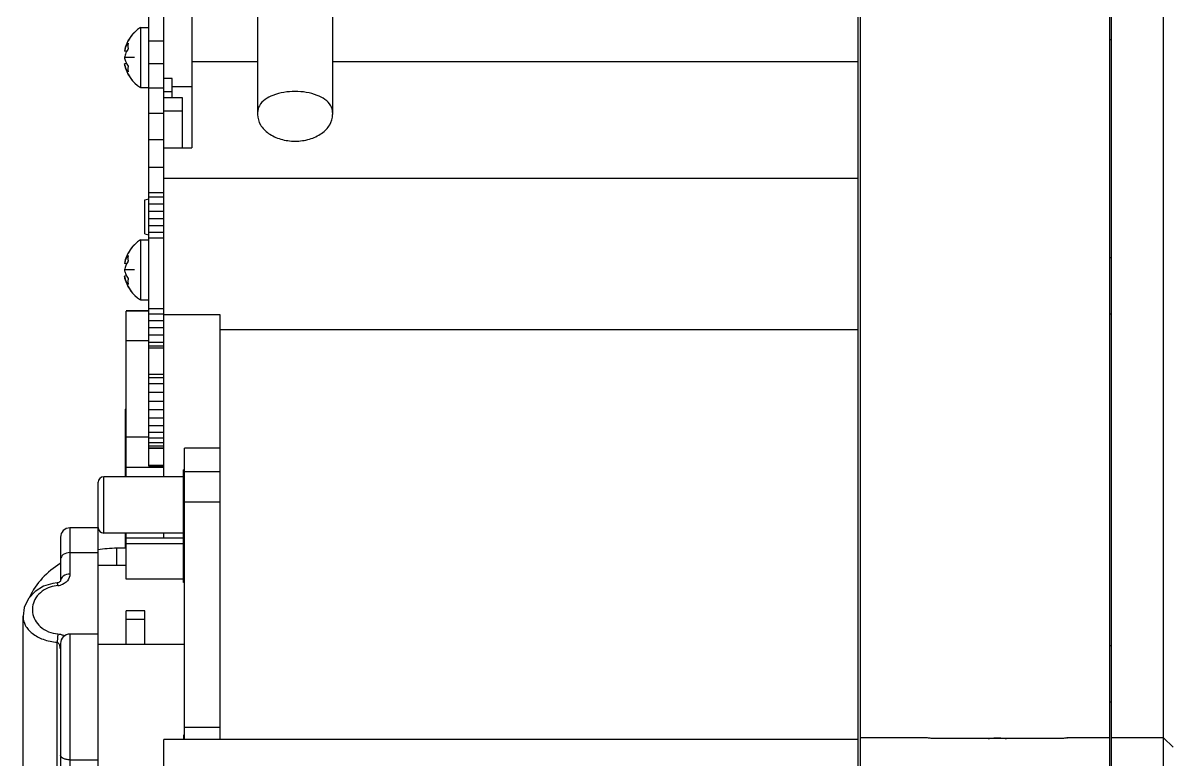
# Model space of a CAD drawing. Header units: millimetres. Extents: x 0 to 841, y 0 to 594.
# Drawn here: x 696.28 to 726.92, y 320.98 to 340.61 of the extents above; entities that cross this region are included whole.
import ezdxf

# ---------------------------------------------------------------- set-up
doc = ezdxf.new("R2010")
doc.units = ezdxf.units.MM
doc.header["$LTSCALE"] = 46.255
doc.layers.get('0').update_dxf_attribs({"linetype": 'CONTINUOUS'})
doc.layers.add('AXIS', color=7, linetype='CONTINUOUS')
doc.layers.add('COSMETIC', color=7, linetype='CONTINUOUS')

msp = doc.modelspace()

# ---------------------------------------------------------------- linework, layer by layer
at = {"color": 7, "linetype": 'CONTINUOUS'}
for p, q in [((718.533, 294.514), (718.533, 344.201)), ((726.674, 290.074), (726.674, 344.201)), ((700.783, 341.647), (700.783, 337.29)), ((702.533, 340.912), (702.533, 338.174)), ((704.533, 340.912), (704.533, 338.174)), ((699.418, 338.894), (699.418, 340.494)), ((699.418, 340.494), (699.634, 340.494)), ((725.243, 340.174), (725.274, 340.174)), ((699.042, 339.854), (698.986, 339.862)), ((699.042, 339.535), (698.986, 339.527)), ((700.783, 339.588), (702.533, 339.588)), ((704.533, 339.588), (718.533, 339.588)), ((699.418, 338.894), (699.634, 338.894)), ((700.783, 338.918), (700.258, 338.918)), ((700.033, 328.53), (700.033, 337.29)), ((700.033, 337.29), (700.783, 337.29)), ((700.033, 336.483), (718.533, 336.483)), ((699.533, 335.905), (699.634, 335.932)), ((699.533, 334.999), (699.533, 335.905)), ((699.634, 336.091), (699.634, 336.09)), ((700.033, 336.091), (699.634, 336.091)), ((700.033, 336.09), (699.634, 336.09)), ((699.533, 334.999), (699.634, 334.971)), ((699.418, 333.238), (699.418, 334.838)), ((699.418, 334.838), (699.634, 334.838)), ((725.243, 334.368), (725.274, 334.368)), ((699.042, 334.197), (698.986, 334.205)), ((699.042, 333.878), (698.986, 333.87)), ((699.418, 333.238), (699.634, 333.238)), ((699.033, 328.53), (699.033, 332.94)), ((699.634, 332.94), (699.033, 332.94)), ((700.033, 333.003), (699.634, 333.003)), ((701.533, 332.844), (700.033, 332.844)), ((701.533, 321.531), (701.533, 332.844)), ((725.243, 332.868), (725.274, 332.868)), ((699.033, 332.155), (699.634, 332.155)), ((701.533, 332.45), (718.533, 332.45)), ((700.033, 332.008), (699.634, 332.008)), ((699.634, 331.161), (699.634, 331.16)), ((700.033, 331.161), (699.634, 331.161)), ((700.033, 331.16), (699.634, 331.16)), ((699.013, 330.326), (699.033, 330.346)), ((699.013, 328.53), (699.013, 330.326)), ((699.033, 329.592), (699.634, 329.592)), ((698.433, 327.03), (698.433, 328.53)), ((700.555, 328.53), (698.433, 328.53)), ((700.033, 328.779), (699.033, 328.779)), ((700.555, 325.714), (700.555, 328.714)), ((700.583, 328.714), (700.555, 328.714)), ((698.283, 327.18), (698.283, 328.38)), ((697.533, 327.166), (697.533, 325.933)), ((698.283, 327.166), (697.533, 327.166)), ((698.283, 316.65), (698.283, 327.166)), ((700.555, 327.03), (698.433, 327.03)), ((699.013, 326.623), (699.013, 327.03)), ((699.033, 325.8), (699.033, 327.03)), ((700.033, 326.901), (700.033, 327.03)), ((697.283, 326.916), (697.283, 325.756)), ((699.033, 326.901), (700.555, 326.901)), ((699.033, 326.754), (700.555, 326.754)), ((697.533, 326.507), (698.283, 326.507)), ((698.783, 326.166), (698.783, 326.623)), ((699.033, 326.623), (698.783, 326.623)), ((699.033, 326.166), (698.283, 326.166)), ((700.555, 325.8), (699.033, 325.8)), ((697.195, 325.705), (697.08, 325.689)), ((697.208, 325.706), (697.195, 325.705)), ((700.583, 325.714), (700.555, 325.714)), ((696.283, 311.834), (696.283, 324.811)), ((696.283, 324.811), (696.283, 324.81)), ((699.033, 324.063), (699.033, 324.959)), ((699.533, 324.959), (699.033, 324.959)), ((699.533, 324.063), (699.533, 324.959)), ((699.033, 324.739), (699.533, 324.739)), ((697.533, 324.338), (697.533, 320.457)), ((698.283, 324.338), (697.533, 324.338)), ((697.192, 320.258), (697.192, 324.123)), ((697.283, 324.088), (697.283, 320.312)), ((700.583, 324.063), (698.283, 324.063)), ((725.243, 324.035), (725.274, 324.035)), ((725.243, 322.535), (725.274, 322.535)), ((700.033, 318.951), (700.033, 321.531)), ((718.533, 321.531), (700.033, 321.531)), ((700.555, 321.643), (700.555, 321.531)), ((700.583, 321.643), (700.555, 321.643)), ((726.924, 321.324), (726.674, 321.574)), ((697.533, 320.991), (698.283, 320.991))]:
    msp.add_line(p, q, dxfattribs=at)
at = {"color": 6, "linetype": 'CONTINUOUS'}
for p, q in [((699.634, 336.091), (699.634, 342.255)), ((700.033, 337.29), (700.033, 341.579)), ((700.033, 340.131), (699.634, 340.131)), ((700.033, 339.524), (699.634, 339.524)), ((700.258, 339.139), (700.033, 339.139)), ((700.258, 338.617), (700.258, 339.139)), ((700.033, 338.882), (699.634, 338.882)), ((700.258, 338.784), (700.033, 338.784)), ((700.533, 338.617), (700.033, 338.617)), ((700.533, 337.29), (700.533, 338.617)), ((700.033, 338.206), (699.634, 338.206)), ((700.533, 338.263), (700.033, 338.263)), ((700.033, 337.5), (699.634, 337.5)), ((700.033, 336.765), (699.634, 336.765)), ((699.634, 331.161), (699.634, 336.09)), ((700.033, 335.978), (699.634, 335.978)), ((700.033, 335.789), (699.634, 335.789)), ((700.033, 335.593), (699.634, 335.593)), ((700.033, 335.397), (699.634, 335.397)), ((700.033, 335.209), (699.634, 335.209)), ((700.033, 335.035), (699.634, 335.035)), ((700.033, 334.883), (699.634, 334.883)), ((700.033, 332.855), (699.634, 332.855)), ((700.033, 332.681), (699.634, 332.681)), ((700.033, 332.492), (699.634, 332.492)), ((700.033, 332.296), (699.634, 332.296)), ((700.033, 332.1), (699.634, 332.1)), ((700.033, 331.954), (699.634, 331.954)), ((700.033, 331.255), (699.634, 331.255)), ((699.634, 328.809), (699.634, 331.16)), ((700.033, 331.007), (699.634, 331.007)), ((700.033, 330.772), (699.634, 330.772)), ((700.033, 330.537), (699.634, 330.537)), ((700.033, 330.307), (699.634, 330.307)), ((700.033, 330.089), (699.634, 330.089)), ((700.033, 329.888), (699.634, 329.888)), ((700.033, 329.708), (699.634, 329.708)), ((700.033, 329.555), (699.634, 329.555)), ((700.033, 329.431), (699.634, 329.431)), ((700.033, 329.341), (699.634, 329.341)), ((700.033, 329.286), (699.634, 329.286)), ((700.033, 329.278), (699.634, 329.278)), ((700.033, 328.824), (699.634, 328.824)), ((700.033, 328.809), (699.634, 328.809))]:
    msp.add_line(p, q, dxfattribs=at)
at = {"color": 7, "linetype": 'CONTINUOUS'}
for points in [[(697.283, 325.756), (697.282, 325.755), (697.282, 325.751), (697.279, 325.746), (697.272, 325.737), (697.259, 325.726), (697.238, 325.715), (697.208, 325.706)], [(697.08, 325.689), (696.833, 325.612), (696.61, 325.476), (696.432, 325.283), (696.317, 325.044), (696.283, 324.811)]]:
    msp.add_lwpolyline(points, dxfattribs=at)
for centre, radius, start, end in [((699.91, 339.694), 0.94, 121.6366, 169.7188), ((699.449, 339.778), 0.47, 161.8813, 169.6995), ((699.562, 340.004), 0.483, 176.4111, 178.052), ((699.574, 340.004), 0.495, 178.0534, 180.0043), ((699.589, 340.004), 0.51, 180.0048, 181.9192), ((699.602, 340.004), 0.524, 181.9178, 183.4735), ((699.539, 340.006), 0.46, 170.8607, 176.4531), ((699.628, 340.006), 0.549, 183.488, 188.4606), ((699.91, 339.694), 0.94, 190.2812, 238.3634), ((699.602, 339.385), 0.523, 176.5255, 178.082), ((699.581, 339.385), 0.503, 178.0676, 181.9324), ((699.562, 339.385), 0.483, 181.9483, 183.59), ((699.636, 339.382), 0.557, 171.5751, 176.4765), ((699.544, 339.383), 0.465, 183.5777, 189.1083), ((699.91, 334.038), 0.94, 121.6366, 169.7188), ((699.562, 334.347), 0.483, 176.4111, 178.052), ((699.574, 334.347), 0.495, 178.0534, 180.0043), ((699.589, 334.347), 0.51, 180.0048, 181.9192), ((699.602, 334.348), 0.524, 181.9178, 183.4735), ((699.539, 334.349), 0.46, 170.8607, 176.4531), ((699.628, 334.349), 0.549, 183.488, 188.4606), ((699.449, 334.121), 0.47, 161.8813, 169.6995), ((699.91, 334.038), 0.94, 190.2812, 238.3634), ((699.602, 333.728), 0.523, 176.5255, 178.082), ((699.581, 333.728), 0.503, 178.0676, 181.9324), ((699.562, 333.728), 0.483, 181.9483, 183.59), ((699.636, 333.725), 0.557, 171.5751, 176.4765), ((699.544, 333.727), 0.465, 183.5777, 189.1083), ((698.433, 328.38), 0.15, 90, 180), ((697.533, 326.916), 0.25, 90, 180), ((698.433, 327.18), 0.15, 180, 270), ((698.782, 323.522), 3.101, 89.9918, 99.4142), ((697.281, 324.78), 0.855, 94.4964, 108.5362), ((697.183, 326.032), 0.401, 274.503, 283.7246), ((700.114, 323.938), 2.928, 173.332, 176.3882), ((697.533, 324.088), 0.25, 90, 180), ((697.196, 323.979), 0.363, 57.9043, 65.4291), ((696.729, 323.876), 0.553, 7.1113, 10.5276), ((697.427, 323.91), 0.153, 163.2274, 166.7512)]:
    msp.add_arc(centre, radius, start, end, dxfattribs=at)
for points, knots in [([(699.042, 339.854), (699.035, 339.842), (699.01, 339.791), (698.993, 339.736), (698.986, 339.694)], [0, 0, 0, 0, 0.257256, 1, 1, 1, 1]), ([(699.002, 339.924), (699.011, 339.952), (699.034, 340.006), (699.067, 340.056), (699.085, 340.079)], [0, 0, 0, 0, 0.492492, 1, 1, 1, 1]), ([(699.085, 339.925), (699.081, 339.92), (699.065, 339.897), (699.051, 339.873), (699.042, 339.854)], [0, 0, 0, 0, 0.253764, 1, 1, 1, 1]), ([(698.986, 339.694), (698.988, 339.681), (699, 339.626), (699.022, 339.572), (699.042, 339.535)], [0, 0, 0, 0, 0.24406, 1, 1, 1, 1]), ([(699.085, 339.31), (699.06, 339.342), (699.017, 339.411), (698.993, 339.488), (698.986, 339.527)], [0, 0, 0, 0, 0.508609, 1, 1, 1, 1]), ([(699.042, 339.535), (699.045, 339.528), (699.058, 339.504), (699.073, 339.481), (699.085, 339.464)], [0, 0, 0, 0, 0.246387, 1, 1, 1, 1]), ([(704.483, 338.411), (704.408, 338.542), (704.082, 338.743), (703.533, 338.815), (702.983, 338.743), (702.657, 338.542), (702.582, 338.411)], [0, 0, 0, 0, 0.215334, 0.499972, 0.78463, 1, 1, 1, 1]), ([(702.533, 338.174), (702.533, 338.08), (702.593, 337.879), (702.826, 337.649), (703.154, 337.501), (703.533, 337.45), (703.911, 337.501), (704.239, 337.649), (704.472, 337.879), (704.533, 338.08), (704.533, 338.174)], [0, 0, 0, 0, 0.104747, 0.222329, 0.356016, 0.5, 0.643984, 0.777671, 0.895253, 1, 1, 1, 1]), ([(699.002, 334.268), (699.011, 334.295), (699.034, 334.349), (699.067, 334.399), (699.085, 334.422)], [0, 0, 0, 0, 0.492492, 1, 1, 1, 1]), ([(699.042, 334.198), (699.035, 334.185), (699.01, 334.134), (698.993, 334.079), (698.986, 334.038)], [0, 0, 0, 0, 0.257256, 1, 1, 1, 1]), ([(698.986, 334.038), (698.988, 334.024), (699, 333.969), (699.022, 333.916), (699.042, 333.878)], [0, 0, 0, 0, 0.24406, 1, 1, 1, 1]), ([(699.085, 334.268), (699.081, 334.263), (699.065, 334.24), (699.051, 334.216), (699.042, 334.198)], [0, 0, 0, 0, 0.253764, 1, 1, 1, 1]), ([(699.085, 333.653), (699.06, 333.685), (699.017, 333.754), (698.993, 333.831), (698.986, 333.87)], [0, 0, 0, 0, 0.508609, 1, 1, 1, 1]), ([(699.042, 333.878), (699.045, 333.872), (699.058, 333.847), (699.073, 333.824), (699.085, 333.807)], [0, 0, 0, 0, 0.246387, 1, 1, 1, 1]), ([(697.533, 326.507), (697.471, 326.507), (697.357, 326.484), (697.283, 326.378), (697.283, 326.33)], [0, 0, 0, 0, 0.559768, 1, 1, 1, 1]), ([(697.277, 326.216), (697.101, 326.108), (696.777, 325.849), (696.541, 325.506), (696.454, 325.323)], [0, 0, 0, 0, 0.50458, 1, 1, 1, 1]), ([(697.533, 325.933), (697.533, 325.871), (697.479, 325.732), (697.35, 325.66), (697.278, 325.642)], [0, 0, 0, 0, 0.453631, 1, 1, 1, 1]), ([(697.533, 325.933), (697.471, 325.933), (697.357, 325.91), (697.283, 325.805), (697.283, 325.756)], [0, 0, 0, 0, 0.559787, 1, 1, 1, 1]), ([(697.01, 325.59), (696.859, 325.54), (696.595, 325.357), (696.484, 324.897), (696.726, 324.477), (697.043, 324.356), (697.214, 324.343)], [0, 0, 0, 0, 0.262935, 0.48435, 0.716035, 1, 1, 1, 1]), ([(697.214, 325.632), (697.211, 325.65), (697.207, 325.675), (697.201, 325.696), (697.197, 325.705), (697.195, 325.705)], [0, 0, 0, 0, 0.723267, 0.918609, 1, 1, 1, 1]), ([(696.283, 324.81), (696.283, 324.728), (696.331, 324.551), (696.529, 324.333), (696.828, 324.177), (697.065, 324.131), (697.192, 324.123)], [0, 0, 0, 0, 0.198191, 0.424362, 0.69347, 1, 1, 1, 1]), ([(697.214, 324.343), (697.214, 324.338), (697.21, 324.316), (697.208, 324.295), (697.206, 324.278)], [0, 0, 0, 0, 0.227293, 1, 1, 1, 1]), ([(697.192, 324.123), (697.201, 324.12), (697.235, 324.097), (697.25, 324.059), (697.259, 324.031)], [0, 0, 0, 0, 0.253786, 1, 1, 1, 1]), ([(697.533, 320.991), (697.5, 320.991), (697.439, 320.997), (697.348, 321.022), (697.283, 321.075), (697.283, 321.113)], [0, 0, 0, 0, 0.326384, 0.616027, 1, 1, 1, 1])]:
    msp.add_open_spline(points, degree=3, knots=knots, dxfattribs=at)
for points in [[(702.582, 338.411), (702.551, 338.358), (702.533, 338.294), (702.533, 338.232)], [(704.533, 338.232), (704.533, 338.294), (704.514, 338.357), (704.483, 338.411)], [(697.214, 324.343), (697.26, 324.339), (697.305, 324.328), (697.347, 324.309)], [(697.259, 324.031), (697.265, 324.014), (697.269, 323.996), (697.273, 323.978)], [(697.278, 323.945), (697.28, 323.923), (697.283, 323.9), (697.283, 323.878)]]:
    msp.add_open_spline(points, degree=3, dxfattribs=at)
at = {"color": 2, "linetype": 'CONTINUOUS'}
for points in [[(721.996, 321.556), (722.006, 321.558), (722.018, 321.559), (722.033, 321.561), (722.043, 321.562), (722.056, 321.563), (722.069, 321.565), (722.079, 321.566), (722.089, 321.566), (722.099, 321.567), (722.11, 321.568), (722.117, 321.568), (722.125, 321.569), (722.135, 321.569), (722.146, 321.57), (722.156, 321.571), (722.167, 321.571), (722.18, 321.571), (722.193, 321.572), (722.203, 321.572), (722.219, 321.572), (722.232, 321.572), (722.243, 321.572)], [(722.243, 321.572), (722.253, 321.572), (722.266, 321.572), (722.282, 321.572), (722.292, 321.572), (722.305, 321.571), (722.318, 321.571), (722.329, 321.571), (722.339, 321.57), (722.349, 321.569), (722.36, 321.569), (722.368, 321.568), (722.375, 321.568), (722.386, 321.567), (722.396, 321.566), (722.406, 321.566), (722.416, 321.565), (722.429, 321.563), (722.442, 321.562), (722.452, 321.561), (722.467, 321.559), (722.479, 321.558), (722.489, 321.556)]]:
    msp.add_open_spline(points, degree=3, knots=[0, 0, 0, 0, 0.125, 0.15625, 0.1875, 0.25, 0.3125, 0.34375, 0.375, 0.4375, 0.46875, 0.5, 0.53125, 0.5625, 0.625, 0.65625, 0.6875, 0.75, 0.8125, 0.84375, 0.875, 1, 1, 1, 1], dxfattribs=at)
at = {"layer": 'AXIS', "color": 7, "linetype": 'CONTINUOUS'}
for p, q in [((718.593, 294.529), (718.593, 344.201)), ((725.243, 293.834), (725.243, 344.201)), ((725.274, 344.201), (725.274, 293.812)), ((699.634, 332.951), (699.033, 332.951)), ((700.583, 321.531), (700.583, 329.29)), ((701.533, 329.29), (700.583, 329.29)), ((700.583, 328.666), (701.533, 328.666)), ((700.583, 327.858), (701.533, 327.858)), ((700.583, 321.859), (701.533, 321.859)), ((720.368, 321.574), (718.593, 321.574)), ((723.979, 321.556), (720.506, 321.556)), ((725.243, 321.574), (724.118, 321.574)), ((726.674, 321.574), (725.274, 321.574))]:
    msp.add_line(p, q, dxfattribs=at)
for points, knots in [([(720.506, 321.556), (720.473, 321.561), (720.426, 321.565), (720.38, 321.574), (720.368, 321.574)], [0, 0, 0, 0, 0.72908, 1, 1, 1, 1]), ([(724.117, 321.574), (724.105, 321.574), (724.059, 321.565), (724.012, 321.561), (723.979, 321.556)], [0, 0, 0, 0, 0.27092, 1, 1, 1, 1]), ([(724.11, 321.573), (724.112, 321.573), (724.114, 321.574), (724.117, 321.573), (724.118, 321.574)], [0, 0, 0, 0, 0.746467, 1, 1, 1, 1])]:
    msp.add_open_spline(points, degree=3, knots=knots, dxfattribs=at)
at = {"layer": 'COSMETIC', "color": 7, "linetype": 'CONTINUOUS'}
for p, q in [((699.253, 339.694), (698.986, 339.694)), ((699.253, 334.038), (698.986, 334.038))]:
    msp.add_line(p, q, dxfattribs=at)
for centre, start, end in [((699.91, 339.694), 134.3646, 169.7188), ((699.91, 339.694), 190.2812, 225.6354), ((699.91, 334.038), 134.3646, 169.7188), ((699.91, 334.038), 190.2812, 225.6354)]:
    msp.add_arc(centre, 0.94, start, end, dxfattribs=at)

doc.saveas('drawing.dxf')
